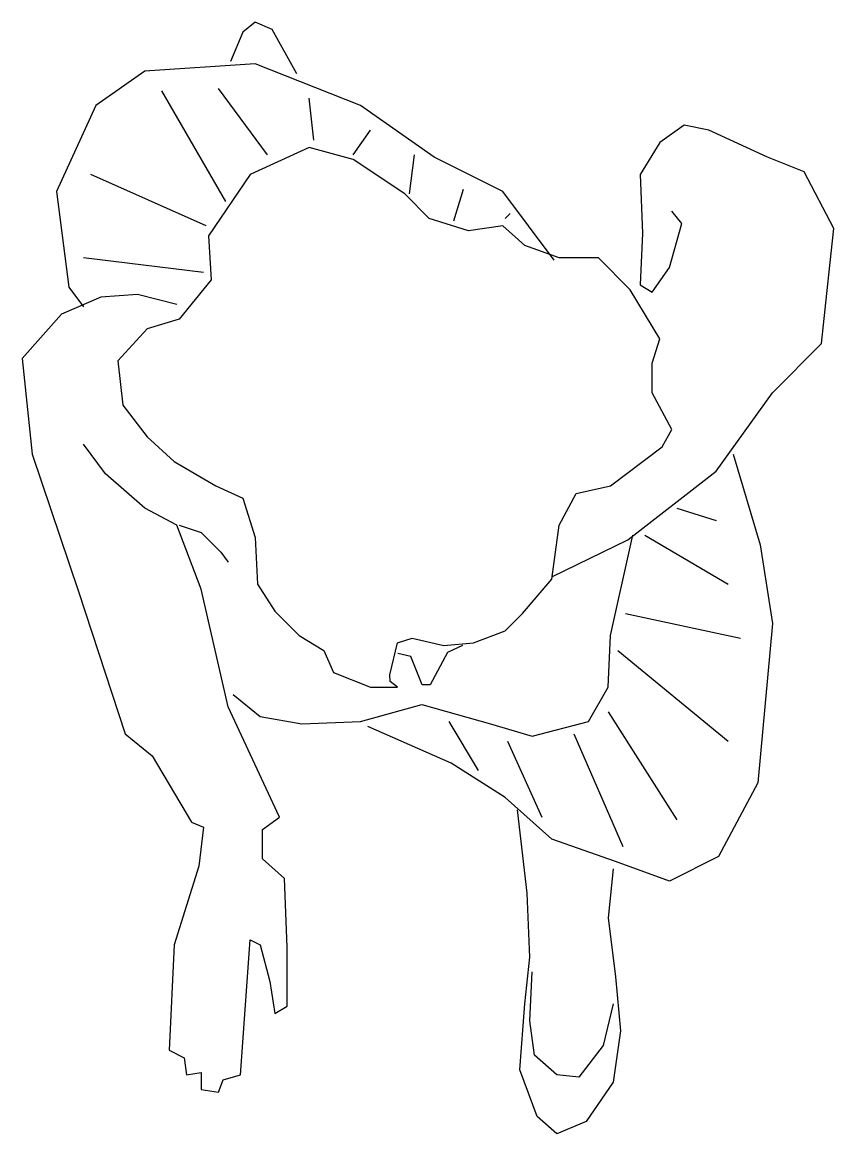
# Model space of a CAD drawing. Header units: inches. Extents: x -7.8 to 9.5, y -15.5 to 8.2.
import ezdxf

# ---------------------------------------------------------------- set-up
doc = ezdxf.new("R2010")
doc.units = ezdxf.units.IN
doc.header["$MEASUREMENT"] = 0
doc.layers.add('models', color=7, linetype='Continuous')

# ---------------------------------------------------------------- blocks, each defined once
blk = doc.blocks.new('female_model')
at = {"color": 7, "linetype": 'ByBlock'}
for p, q in [((-3.61, 4.366), (-4.97, 6.721)), ((-2.721, 5.36), (-3.767, 6.774)), ((-1.728, 5.674), (-1.832, 6.564)), ((-0.891, 5.36), (-0.525, 5.884)), ((0.312, 4.523), (0.416, 5.36)), ((-4.029, 3.843), (-6.486, 4.942)), ((1.253, 3.947), (1.462, 4.628)), ((2.351, 4), (2.455, 4.104)), ((-4.081, 2.848), (-6.643, 3.162)), ((6.011, -2.176), (6.848, -2.438)), ((-4.604, -2.542), (-4.133, -2.699)), ((-4.133, -2.699), (-3.715, -3.118)), ((5.331, -2.752), (7.109, -3.798)), ((-3.715, -3.118), (-3.558, -3.327)), ((4.913, -4.426), (7.371, -4.95)), ((4.756, -5.211), (7.109, -7.148)), ((4.547, -6.52), (6.011, -8.823)), ((1.148, -6.729), (1.776, -7.776)), ((3.815, -6.991), (4.861, -9.398)), ((2.403, -7.148), (3.135, -8.77))]:
    blk.add_line(p, q, dxfattribs=at)
for points in [[(-2.094, 7.088), (-2.617, 8.03), (-2.983, 8.187), (-3.244, 7.977), (-3.506, 7.349)], [(3.397, 3.11), (2.299, 4.575), (0.834, 5.308), (-0.734, 6.407), (-2.983, 7.297), (-5.336, 7.14), (-6.382, 6.407), (-7.218, 4.575), (-6.957, 2.534), (-6.643, 2.116)], [(3.344, -3.641), (4.965, -2.856), (6.848, -1.391), (8.051, 0.284), (9.096, 1.331), (9.253, 2.796), (9.358, 3.79), (8.73, 4.994), (7.946, 5.308), (6.691, 5.884), (6.168, 5.988), (5.645, 5.622), (5.227, 4.942), (5.279, 3.686), (5.227, 2.587), (5.488, 2.43), (5.854, 2.953), (6.116, 3.895), (5.907, 4.157)], [(-4.656, 2.168), (-5.493, 2.377), (-6.277, 2.325), (-7.114, 1.959), (-7.95, 1.017), (-7.741, -1.025), (-6.748, -3.955), (-5.754, -6.991), (-5.179, -7.462), (-4.342, -8.875), (-4.081, -8.98), (-4.186, -9.817), (-4.708, -11.492), (-4.813, -13.742), (-4.499, -13.899), (-4.447, -14.265), (-4.133, -14.213), (-4.133, -14.579), (-3.767, -14.632), (-3.663, -14.37), (-3.297, -14.265), (-3.087, -11.387), (-2.878, -11.492), (-2.669, -12.277), (-2.564, -12.957), (-2.303, -12.8), (-2.303, -11.544), (-2.355, -10.079), (-2.826, -9.66), (-2.826, -9.032), (-2.46, -8.77), (-3.558, -6.415), (-4.133, -3.903), (-4.656, -2.542), (-5.336, -2.176), (-6.173, -1.443), (-6.643, -0.815)], [(7.214, -1.025), (7.789, -2.961), (8.051, -4.636), (7.737, -8.037), (6.9, -9.608), (5.854, -10.131), (4.704, -9.712), (3.344, -9.241), (2.351, -8.351), (1.2, -7.619), (-0.577, -6.834)], [(-3.453, -6.153), (-2.878, -6.624), (-1.989, -6.781), (-0.734, -6.729), (0.573, -6.363), (2.037, -6.781), (2.926, -7.043), (4.129, -6.729), (4.547, -5.996), (4.599, -4.897), (5.07, -2.752)], [(1.44, -5.108), (1.122, -5.257), (0.753, -5.943), (0.583, -5.943), (0.337, -5.342), (0.061, -5.278)], [(4.652, -9.869), (4.547, -10.916), (4.704, -12.172), (4.809, -13.323), (4.652, -14.422), (4.076, -15.26), (3.449, -15.521), (3.031, -15.155), (2.665, -14.161), (2.769, -12.748), (2.874, -11.753), (2.821, -10.393), (2.612, -8.613)], [(4.652, -12.748), (4.443, -13.637), (3.92, -14.318), (3.449, -14.265), (2.978, -13.847), (2.874, -13.114), (2.926, -12.067)]]:
    blk.add_lwpolyline(points, dxfattribs=at)
blk.add_lwpolyline([(-0.101, -5.877), (-0.107, -5.735), (0.05, -5.054), (0.364, -4.95), (1.044, -5.107), (1.671, -5.054), (2.351, -4.793), (2.717, -4.426), (3.344, -3.694), (3.501, -2.542), (3.867, -1.862), (4.599, -1.705), (5.697, -0.867), (5.907, -0.501), (5.488, 0.284), (5.488, 0.912), (5.645, 1.435), (5.018, 2.482), (4.338, 3.162), (3.501, 3.162), (2.769, 3.424), (2.299, 3.843), (1.567, 3.738), (0.73, 4), (0.207, 4.523), (-0.891, 5.256), (-1.832, 5.517), (-3.087, 4.942), (-3.976, 3.633), (-3.924, 2.691), (-4.604, 1.854), (-5.284, 1.645), (-5.911, 0.964), (-5.807, 0.022), (-5.284, -0.658), (-4.708, -1.182), (-3.819, -1.705), (-3.244, -1.967), (-2.983, -2.804), (-2.931, -3.798), (-2.564, -4.374), (-2.042, -4.897), (-1.519, -5.211), (-1.31, -5.682), (-0.525, -5.996), (0.05, -5.996)], close=True, dxfattribs=at)

msp = doc.modelspace()

# ---------------------------------------------------------------- block references
at = {"layer": 'models'}
msp.add_blockref('female_model', (0.102, -0.024), dxfattribs=at)

doc.saveas('drawing.dxf')
